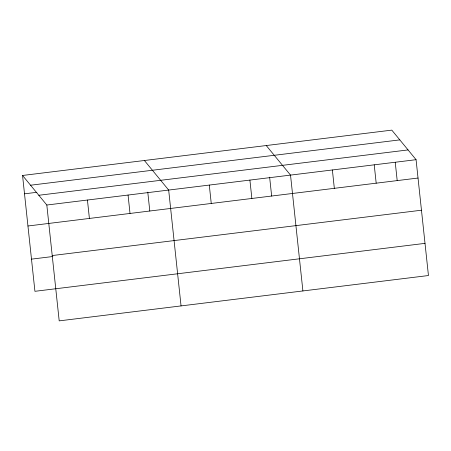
<?xml version="1.0" encoding="UTF-8"?>
<svg xmlns="http://www.w3.org/2000/svg" width="451" height="451" viewBox="0 0 451 451"><rect width="100%" height="100%" fill="white"/><g stroke="black" fill="none" stroke-linecap="round" stroke-linejoin="round"><path stroke-width="0.68" d="M22.55 175.467L391.801 130.125L416.07 159.688L428.45 275.533L59.199 320.875L46.819 205.025L22.55 175.467L34.93 291.312L425.011 243.36M30.561 185.22L399.812 139.883M24.512 193.823L36.903 192.301M38.809 195.272L408.059 149.929M46.819 205.025L416.07 159.688M27.951 225.996L418.032 178.038M52.22 255.554L421.471 210.211M31.491 259.139L52.835 256.523M266.253 145.543L290.523 175.101L302.903 290.951M144.405 160.505L168.674 190.063L181.054 305.913M395.256 162.467L397.201 180.654M374.223 164.824L376.185 183.179M332.376 169.965L334.332 188.315M269.636 177.187L271.654 196.067M249.905 180.09L251.867 198.446M209.292 185.079L211.248 203.429M147.781 192.149L149.8 211.029M128.056 195.052L130.018 213.408M87.438 200.041L89.399 218.391"/></g></svg>
